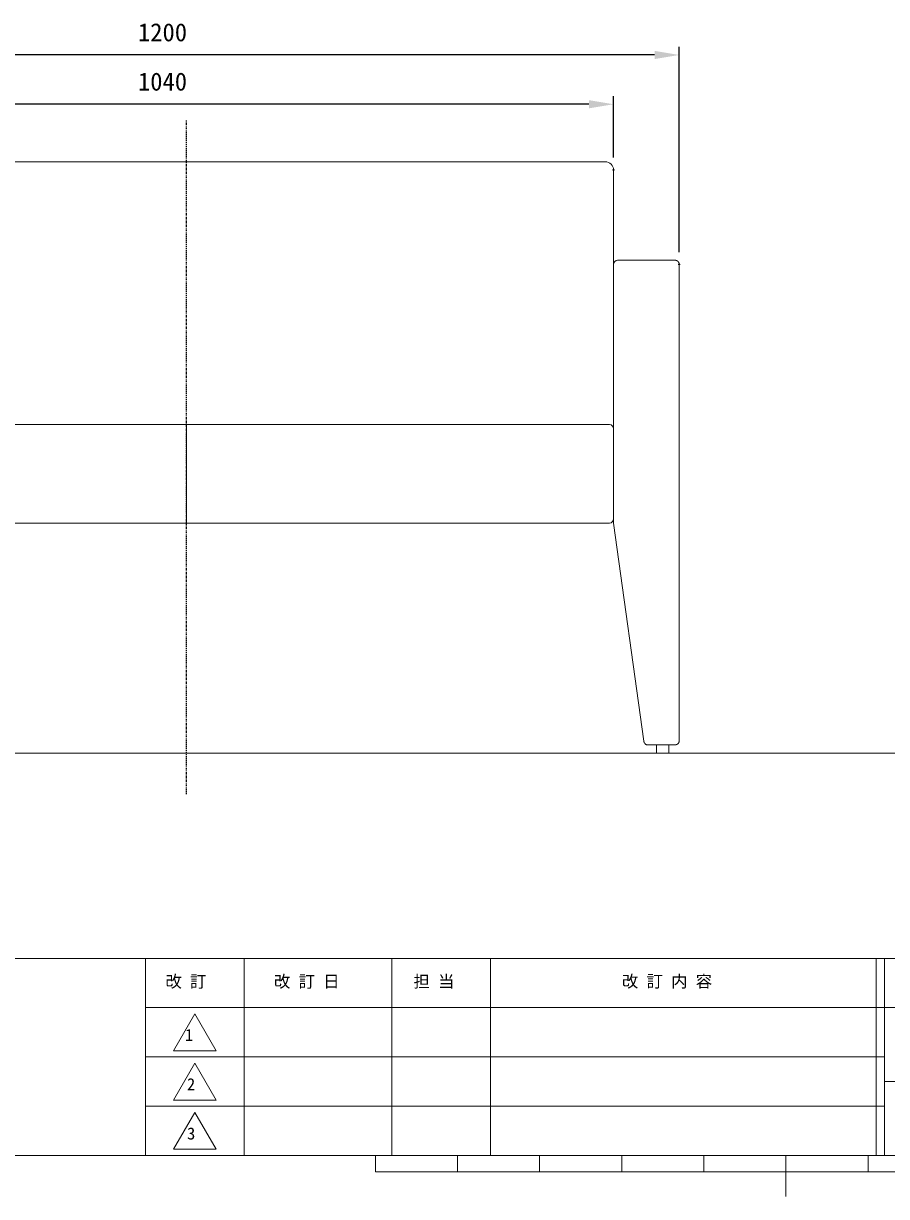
# Model space of a CAD drawing. Units: millimetres, scale not verified. Extents: x -203 to 203, y -143 to 143.
# Drawn here: x -92.9 to 12.3, y -143 to -0.2 of the extents above; entities that cross this region are included whole.
import ezdxf
from ezdxf.enums import TextEntityAlignment as Align

# ---------------------------------------------------------------- set-up
doc = ezdxf.new("R2010")
doc.units = ezdxf.units.MM
doc.header["$LTSCALE"] = 0.5
doc.header["$PDMODE"] = 32
doc.header["$PDSIZE"] = 0.1
doc.linetypes.add('USER2', pattern=[0.629921, 0.393701, -0.07874, 0.07874, -0.07874])
for name, color, linetype, lineweight in [('0-1_DIMENSION_LINES$02_DIMENSI', 7, 'Continuous', 25), ('0-3_DIMENSION_LINES$04_SUB_LIN', 4, 'Continuous', 18), ('0-4_DIMENSION_LINES$03_LINES', 7, 'Continuous', 18), ('0-6_DIMENSION_LINES$01_CENTER_', 7, 'USER2', 25), ('0-7_図面_FORMAT$03_TEXT', 7, 'Continuous', 18), ('0-A_図面_FORMAT$01_WAKU$OUT_LINE', 6, 'Continuous', 18), ('0-B_図面_FORMAT$01_WAKU$SUB_LINE', 7, 'Continuous', 18)]:
    doc.layers.add(name, color=color, linetype=linetype, lineweight=lineweight)
doc.layers.add('0-2_DEFPOINTS', color=7, linetype='Continuous')
doc.styles.add('ＭＳ ゴシック', font='')
doc.styles.get('ＭＳ ゴシック').set_extended_font_data('MS Gothic')

# ---------------------------------------------------------------- blocks, each defined once
blk = doc.blocks.new('D1')
at = {"layer": '0-1_DIMENSION_LINES$02_DIMENSI'}
for p, q in [((170, 264), (170, 279)), ((378, 264), (378, 279)), ((372, 277), (176, 277))]:
    blk.add_line(p, q, dxfattribs=at)
for points in [[(176, 278), (176, 276), (170, 277)], [(372, 276), (372, 278), (378, 277)]]:
    blk.add_solid(points, dxfattribs=at)
at = {"layer": '0-2_DEFPOINTS'}
for p in [(170, 277), (170, 261), (378, 261)]:
    blk.add_point(p, dxfattribs=at)
at = {"layer": '0-1_DIMENSION_LINES$02_DIMENSI', "style": 'ＭＳ ゴシック'}
blk.add_text('1040', height=4.399, dxfattribs=at).set_placement((262.143, 279), align=Align.BOTTOM_LEFT)
blk = doc.blocks.new('D2')
at = {"layer": '0-1_DIMENSION_LINES$02_DIMENSI'}
for p, q in [((154, 241), (154, 291)), ((388, 289), (160, 289)), ((394, 241), (394, 291))]:
    blk.add_line(p, q, dxfattribs=at)
for points in [[(160, 290), (160, 288), (154, 289)], [(388, 288), (388, 290), (394, 289)]]:
    blk.add_solid(points, dxfattribs=at)
at = {"layer": '0-2_DEFPOINTS'}
for p in [(154, 289), (154, 238), (394, 238)]:
    blk.add_point(p, dxfattribs=at)
at = {"layer": '0-1_DIMENSION_LINES$02_DIMENSI', "style": 'ＭＳ ゴシック'}
blk.add_text('1200', height=4.399, dxfattribs=at).set_placement((262.143, 291), align=Align.BOTTOM_LEFT)

msp = doc.modelspace()

# ---------------------------------------------------------------- linework, layer by layer
at = {"layer": '0-3_DIMENSION_LINES$04_SUB_LIN'}
msp.add_line((-73, -49), (-73, -61), dxfattribs=at)
at = {"layer": '0-4_DIMENSION_LINES$03_LINES'}
for p, q in [((-124, -17), (-22, -17)), ((-21, -18), (-21, -50.7772)), ((-21, -29.5), (-21, -61)), ((-14, -29), (-20.5, -29)), ((-13.5, -29), (-14, -29)), ((-13.4877, -29.0002), (-13.5, -29)), ((-13.4755, -29.0006), (-13.4877, -29.0002)), ((-13.4632, -29.0014), (-13.4755, -29.0006)), ((-13.451, -29.0024), (-13.4632, -29.0014)), ((-13.4388, -29.0038), (-13.451, -29.0024)), ((-13.4266, -29.0054), (-13.4388, -29.0038)), ((-13.4145, -29.0074), (-13.4266, -29.0054)), ((-13.4025, -29.0096), (-13.4145, -29.0074)), ((-13.3904, -29.0121), (-13.4025, -29.0096)), ((-13.3785, -29.015), (-13.3904, -29.0121)), ((-13.3666, -29.0181), (-13.3785, -29.015)), ((-13.3549, -29.0215), (-13.3666, -29.0181)), ((-13.3432, -29.0252), (-13.3549, -29.0215)), ((-13.3316, -29.0292), (-13.3432, -29.0252)), ((-13.3201, -29.0335), (-13.3316, -29.0292)), ((-13.3087, -29.0381), (-13.3201, -29.0335)), ((-13.2974, -29.0429), (-13.3087, -29.0381)), ((-13.2862, -29.048), (-13.2974, -29.0429)), ((-13.2752, -29.0534), (-13.2862, -29.048)), ((-13.2643, -29.059), (-13.2752, -29.0534)), ((-13.2536, -29.065), (-13.2643, -29.059)), ((-13.2429, -29.0711), (-13.2536, -29.065)), ((-13.2325, -29.0776), (-13.2429, -29.0711)), ((-13.2222, -29.0843), (-13.2325, -29.0776)), ((-13.2121, -29.0912), (-13.2222, -29.0843)), ((-13.2022, -29.0984), (-13.2121, -29.0912)), ((-13.1924, -29.1058), (-13.2022, -29.0984)), ((-13.1828, -29.1135), (-13.1924, -29.1058)), ((-13.1734, -29.1214), (-13.1828, -29.1135)), ((-13.1642, -29.1295), (-13.1734, -29.1214)), ((-13.1552, -29.1379), (-13.1642, -29.1295)), ((-13.1464, -29.1464), (-13.1552, -29.1379)), ((-13.1379, -29.1552), (-13.1464, -29.1464)), ((-13.1295, -29.1642), (-13.1379, -29.1552)), ((-13.1214, -29.1734), (-13.1295, -29.1642)), ((-13.1135, -29.1828), (-13.1214, -29.1734)), ((-13.1058, -29.1924), (-13.1135, -29.1828)), ((-13.0984, -29.2022), (-13.1058, -29.1924)), ((-13.0912, -29.2121), (-13.0984, -29.2022)), ((-13.0843, -29.2222), (-13.0912, -29.2121)), ((-13.0776, -29.2325), (-13.0843, -29.2222)), ((-13.0711, -29.2429), (-13.0776, -29.2325)), ((-13.065, -29.2536), (-13.0711, -29.2429)), ((-13.059, -29.2643), (-13.065, -29.2536)), ((-13.0534, -29.2752), (-13.059, -29.2643)), ((-13.048, -29.2862), (-13.0534, -29.2752)), ((-13.0429, -29.2974), (-13.048, -29.2862)), ((-13.0381, -29.3087), (-13.0429, -29.2974)), ((-13.0335, -29.3201), (-13.0381, -29.3087)), ((-13.0292, -29.3316), (-13.0335, -29.3201)), ((-13.0252, -29.3432), (-13.0292, -29.3316)), ((-13.0215, -29.3549), (-13.0252, -29.3432)), ((-13.0181, -29.3666), (-13.0215, -29.3549)), ((-13.015, -29.3785), (-13.0181, -29.3666)), ((-13.0121, -29.3904), (-13.015, -29.3785)), ((-13.0096, -29.4025), (-13.0121, -29.3904)), ((-13.0074, -29.4145), (-13.0096, -29.4025)), ((-13.0054, -29.4266), (-13.0074, -29.4145)), ((-13.0038, -29.4388), (-13.0054, -29.4266)), ((-13.0024, -29.451), (-13.0038, -29.4388)), ((-13.0014, -29.4632), (-13.0024, -29.451)), ((-13.0006, -29.4755), (-13.0014, -29.4632)), ((-13.0002, -29.4877), (-13.0006, -29.4755)), ((-13, -29.5), (-13.0002, -29.4877)), ((-13, -60), (-13, -29.5)), ((-124.5, -49), (-21.5, -49)), ((-21, -49.5), (-21, -60.5)), ((-21.5, -61), (-124.5, -61)), ((-21, -61), (-17.3079, -87.5661)), ((-13, -87.5), (-13, -60)), ((-17.3079, -87.5661), (-17.3062, -87.5772)), ((-17.3062, -87.5772), (-17.3044, -87.5883)), ((-17.3044, -87.5883), (-17.3023, -87.5993)), ((-17.3023, -87.5993), (-17.2999, -87.6103)), ((-17.2999, -87.6103), (-17.2973, -87.6212)), ((-17.2973, -87.6212), (-17.2945, -87.6321)), ((-17.2945, -87.6321), (-17.2914, -87.6429)), ((-17.2914, -87.6429), (-17.2881, -87.6536)), ((-17.2881, -87.6536), (-17.2845, -87.6643)), ((-17.2845, -87.6643), (-17.2807, -87.6749)), ((-17.2807, -87.6749), (-17.2766, -87.6853)), ((-17.2766, -87.6853), (-17.2723, -87.6957)), ((-17.2723, -87.6957), (-17.2678, -87.706)), ((-17.2678, -87.706), (-17.2631, -87.7162)), ((-17.2631, -87.7162), (-17.2581, -87.7263)), ((-17.2581, -87.7263), (-17.2529, -87.7362)), ((-17.2529, -87.7362), (-17.2475, -87.7461)), ((-17.2475, -87.7461), (-17.2419, -87.7558)), ((-17.2419, -87.7558), (-17.236, -87.7654)), ((-17.236, -87.7654), (-17.2299, -87.7748)), ((-17.2299, -87.7748), (-17.2236, -87.7842)), ((-17.2236, -87.7842), (-17.2172, -87.7933)), ((-17.2172, -87.7933), (-17.2105, -87.8024)), ((-17.2105, -87.8024), (-17.2036, -87.8112)), ((-17.2036, -87.8112), (-17.1965, -87.8199)), ((-17.1965, -87.8199), (-17.1892, -87.8285)), ((-17.1892, -87.8285), (-17.1817, -87.8369)), ((-17.1817, -87.8369), (-17.174, -87.8451)), ((-17.174, -87.8451), (-17.1662, -87.8531)), ((-17.1662, -87.8531), (-17.1582, -87.861)), ((-17.1582, -87.861), (-17.0564, -87.9689)), ((-17.0564, -87.9689), (-17.0421, -87.9772)), ((-17.0421, -87.9772), (-17, -87.9995)), ((-17, -87.9995), (-15.25, -88)), ((-15.25, -88), (-13.5, -88)), ((-13.5, -88), (-13.4877, -87.9998)), ((-13.4877, -87.9998), (-13.4755, -87.9994)), ((-13.4755, -87.9994), (-13.4632, -87.9986)), ((-13.4632, -87.9986), (-13.451, -87.9976)), ((-13.451, -87.9976), (-13.4388, -87.9962)), ((-13.4388, -87.9962), (-13.4266, -87.9946)), ((-13.4266, -87.9946), (-13.4145, -87.9926)), ((-13.4145, -87.9926), (-13.4025, -87.9904)), ((-13.4025, -87.9904), (-13.3904, -87.9879)), ((-13.3904, -87.9879), (-13.3785, -87.985)), ((-13.3785, -87.985), (-13.3666, -87.9819)), ((-13.3666, -87.9819), (-13.3549, -87.9785)), ((-13.3549, -87.9785), (-13.3432, -87.9748)), ((-13.3432, -87.9748), (-13.3316, -87.9708)), ((-13.3316, -87.9708), (-13.3201, -87.9665)), ((-13.3201, -87.9665), (-13.3087, -87.9619)), ((-13.3087, -87.9619), (-13.2974, -87.9571)), ((-13.2974, -87.9571), (-13.2862, -87.952)), ((-13.2862, -87.952), (-13.2752, -87.9466)), ((-13.2752, -87.9466), (-13.2643, -87.941)), ((-13.2643, -87.941), (-13.2536, -87.935)), ((-13.2536, -87.935), (-13.2429, -87.9289)), ((-13.2429, -87.9289), (-13.2325, -87.9224)), ((-13.2325, -87.9224), (-13.2222, -87.9157)), ((-13.2222, -87.9157), (-13.2121, -87.9088)), ((-13.2121, -87.9088), (-13.2022, -87.9016)), ((-13.2022, -87.9016), (-13.1924, -87.8942)), ((-13.1924, -87.8942), (-13.1828, -87.8865)), ((-13.1828, -87.8865), (-13.1734, -87.8786)), ((-13.1734, -87.8786), (-13.1642, -87.8705)), ((-13.1642, -87.8705), (-13.1552, -87.8621)), ((-13.1552, -87.8621), (-13.1464, -87.8536)), ((-13.1464, -87.8536), (-13.1379, -87.8448)), ((-13.1379, -87.8448), (-13.1295, -87.8358)), ((-13.1295, -87.8358), (-13.1214, -87.8266)), ((-13.1214, -87.8266), (-13.1135, -87.8172)), ((-13.1135, -87.8172), (-13.1058, -87.8076)), ((-13.1058, -87.8076), (-13.0984, -87.7978)), ((-13.0984, -87.7978), (-13.0912, -87.7879)), ((-13.0912, -87.7879), (-13.0843, -87.7778)), ((-13.0843, -87.7778), (-13.0776, -87.7675)), ((-13.0776, -87.7675), (-13.0711, -87.7571)), ((-13.0711, -87.7571), (-13.065, -87.7464)), ((-13.065, -87.7464), (-13.059, -87.7357)), ((-13.059, -87.7357), (-13.0534, -87.7248)), ((-13.0534, -87.7248), (-13.048, -87.7138)), ((-13.048, -87.7138), (-13.0429, -87.7026)), ((-13.0429, -87.7026), (-13.0381, -87.6913)), ((-13.0381, -87.6913), (-13.0335, -87.6799)), ((-13.0335, -87.6799), (-13.0292, -87.6684)), ((-13.0292, -87.6684), (-13.0252, -87.6568)), ((-13.0252, -87.6568), (-13.0215, -87.6451)), ((-13.0215, -87.6451), (-13.0181, -87.6334)), ((-13.0181, -87.6334), (-13.015, -87.6215)), ((-13.015, -87.6215), (-13.0121, -87.6096)), ((-13.0121, -87.6096), (-13.0096, -87.5975)), ((-13.0096, -87.5975), (-13.0074, -87.5855)), ((-13.0074, -87.5855), (-13.0054, -87.5734)), ((-13.0054, -87.5734), (-13.0038, -87.5612)), ((-13.0038, -87.5612), (-13.0024, -87.549)), ((-13.0024, -87.549), (-13.0014, -87.5368)), ((-13.0014, -87.5368), (-13.0006, -87.5245)), ((-13.0006, -87.5245), (-13.0002, -87.5123)), ((-13.0002, -87.5123), (-13, -87.5)), ((-155, -89), (162, -89))]:
    msp.add_line(p, q, dxfattribs=at)
msp.add_lwpolyline([(-14.25, -88), (-15.75, -88), (-15.75, -89), (-14.25, -89)], close=True, dxfattribs=at)
for centre, radius, start, end in [((-22, -18), 1, 0, 90), ((-20.5, -29.5), 0.5, 90, 180), ((-21.5, -49.5), 0.5, 360, 90), ((-21.5, -60.5), 0.5, 270, 0)]:
    msp.add_arc(centre, radius, start, end, dxfattribs=at)
at = {"layer": '0-6_DIMENSION_LINES$01_CENTER_'}
msp.add_line((-73, -94), (-73, -12), dxfattribs=at)
at = {"layer": '0-7_図面_FORMAT$03_TEXT'}
for p, q in [((-72, -120.75), (-74.5981, -125.25)), ((-69.4019, -125.25), (-72, -120.75)), ((-74.5981, -125.25), (-69.4019, -125.25)), ((-72, -126.75), (-74.5981, -131.25)), ((-69.4019, -131.25), (-72, -126.75)), ((-74.5981, -131.25), (-69.4019, -131.25)), ((-72, -132.75), (-74.5981, -137.25)), ((-69.4019, -137.25), (-72, -132.75)), ((-74.5981, -137.25), (-69.4019, -137.25))]:
    msp.add_line(p, q, dxfattribs=at)
at = {"layer": '0-A_図面_FORMAT$01_WAKU$OUT_LINE'}
for p, q in [((198, -114), (-198, -114)), ((-78, -114), (-78, -138)), ((11, -114), (11, -138)), ((12, -114), (12, -138)), ((198, -120), (-78, -120)), ((-198, -138), (198, -138)), ((-50, -140), (-50, -138)), ((-40, -140), (-40, -138)), ((-30, -140), (-30, -138)), ((-20, -140), (-20, -138)), ((-10, -140), (-10, -138)), ((0, -138), (0, -143)), ((10, -140), (10, -138)), ((-50, -140), (50, -140))]:
    msp.add_line(p, q, dxfattribs=at)
at = {"layer": '0-B_図面_FORMAT$01_WAKU$SUB_LINE'}
for p, q in [((-66, -114), (-66, -138)), ((-48, -114), (-48, -138)), ((-36, -114), (-36, -138)), ((12, -126), (-78, -126)), ((12, -129), (144, -129)), ((12, -132), (-78, -132))]:
    msp.add_line(p, q, dxfattribs=at)

# ---------------------------------------------------------------- block references
at = {"layer": '0-1_DIMENSION_LINES$02_DIMENSI', "xscale": 0.5, "yscale": 0.5}
for name in ['D2', 'D1']:
    msp.add_blockref(name, (-210, -148.5), dxfattribs=at)

# ---------------------------------------------------------------- texts
at = {"layer": '0-7_図面_FORMAT$03_TEXT', "style": 'ＭＳ ゴシック'}
for s, p in [('改 訂', (-75.5838, -117.9799)), ('改 訂 日', (-62.3608, -117.9799)), ('担 当', (-45.3714, -117.9799)), ('改 訂 内 容', (-19.9835, -117.964)), ('1', (-73.1918, -124.4965)), ('2', (-72.9498, -130.4965)), ('3', (-72.9398, -136.4965))]:
    msp.add_text(s, height=1.466, dxfattribs=at).set_placement(p, align=Align.BOTTOM_LEFT)

doc.saveas('drawing.dxf')
